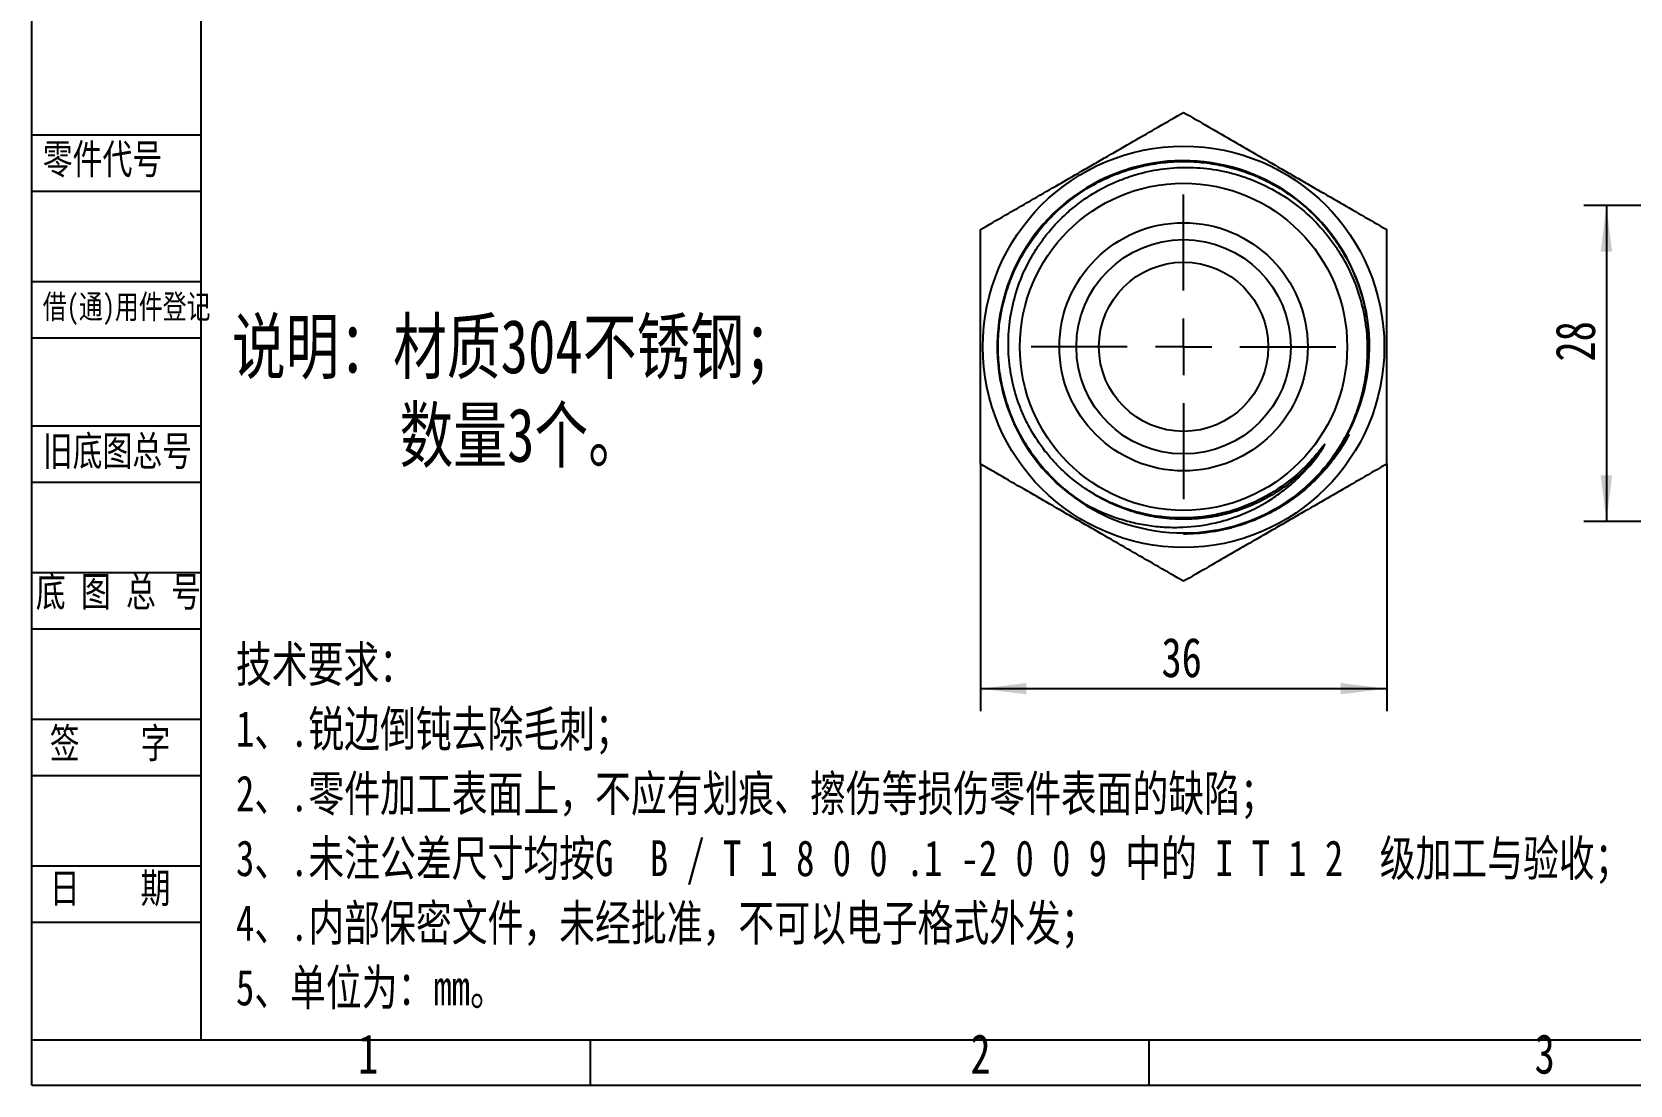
# Model space of a CAD drawing. Header units: millimetres. Extents: x 0 to 297, y 0 to 210.
# Drawn here: x 0 to 141.6, y 0.2 to 93.6 of the extents above; entities that cross this region are included whole.
import ezdxf

# ---------------------------------------------------------------- set-up
doc = ezdxf.new("R2010")
doc.units = ezdxf.units.MM
doc.layers.add('图框', color=7, linetype='Continuous')
doc.styles.add('SLDTEXTSTYLE0', font='HYSWLONGFANGSONG.TTF', dxfattribs={"bigfont": 'bigfont'})
doc.styles.add('SLDTEXTSTYLE1', font='HYSWLONGFANGSONG.TTF')
doc.dimstyles.new('SLDDIMSTYLE1', dxfattribs={"dimtxt": 3.5, "dimasz": 4.08, "dimexe": 0, "dimexo": 0.0625, "dimgap": 0.875, "dimtad": 2, "dimrnd": 1e-09, "dimzin": 12, "dimdsep": 46, "dimtxsty": 'SLDTEXTSTYLE1', "dimsah": 1, "dimcen": 0.09, "dimadec": 0, "dimazin": 3, "dimtfac": 1, "dimtofl": 0, "dimtmove": 0, "dimatfit": 3, "dimfxl": 0, "dimfrac": 2, "dimtolj": 1, "dimtzin": 12, "dimarcsym": 0})

# ---------------------------------------------------------------- blocks, each defined once
blk = doc.blocks.new('SW_NOTE_0')
at = {"layer": '图框', "color": 0, "char_height": 4.7625, "attachment_point": 1, "style": 'SLDTEXTSTYLE0'}
for s, insert in [('说\\M+196BE\\M+18146\\M+18DDE质304\\M+19573锈钢\\M+18147', (0, 6.14)), ('  \\M+19094\\M+197CA3\\M+198A2\\M+18142', (10, -1.71))]:
    blk.add_mtext(s, dxfattribs=dict(at, insert=insert))
blk = doc.blocks.new('SW_NOTE_1')
at = {"layer": '图框', "color": 0, "char_height": 3.175, "attachment_point": 1, "style": 'SLDTEXTSTYLE0'}
for s, insert in [('\\M+18B5A术\\M+19776\\M+18B81\\M+18146', (0, 4.09)), ('1\\M+18141.锐边\\M+1937C钝\\M+18B8E\\M+18F9C\\M+196D1\\M+18E68\\M+18147', (0, -1.64)), ('2\\M+18141.\\M+197EB\\M+18C8F\\M+189C1\\M+18D48\\M+1955C\\M+196CA\\M+18FE3\\M+18143\\M+19573应\\M+1974C划\\M+18DAD\\M+18141\\M+18E43伤\\M+19399损伤\\M+197EB\\M+18C8F\\M+1955C\\M+196CA\\M+19349\\M+1E39E\\M+1E89C\\M+18147', (0, -7.37)), ('3\\M+18141.\\M+196A2\\M+1928D\\M+18CF6\\M+18DB7\\M+18EDA\\M+190A1\\M+18BCF\\M+188C2G  B / T 1 8 0 0 .1 -2 0 0 9 \\M+19286\\M+19349 I T 1 2  级\\M+189C1\\M+18D48\\M+1975E验\\M+19DBE\\M+18147', (0, -13.11)), ('4\\M+18141.\\M+193E0\\M+19594\\M+195DB\\M+196A7\\M+195B6\\M+18C8F\\M+18143\\M+196A2经\\M+194E1\\M+18F79\\M+18143\\M+19573\\M+189C2\\M+188C8电\\M+18E71\\M+18A69\\M+18EAE\\M+18A4F发\\M+18147', (0, -18.84)), ('5\\M+18141单\\M+188CA为\\M+18146mm\\M+18142', (0, -24.57))]:
    blk.add_mtext(s, dxfattribs=dict(at, insert=insert))
blk = doc.blocks.new('_D_9')
at = {"layer": '图框'}
for p, q in [((167.95, 78.16), (137.51, 78.16)), ((139.51, 78.16), (139.51, 50.16)), ((167.95, 50.16), (137.51, 50.16))]:
    blk.add_line(p, q, dxfattribs=at)
for points in [[(139.51, 78.16), (139, 74.08), (140.02, 74.08)], [(139.51, 50.16), (140.02, 54.24), (139, 54.24)]]:
    blk.add_solid(points, dxfattribs=at)
at = {"layer": '图框', "insert": (135, 64.34), "char_height": 3.5, "attachment_point": 1, "rotation": 90, "style": 'SLDTEXTSTYLE1'}
blk.add_mtext('28', dxfattribs=at)
blk = doc.blocks.new('_D_20')
at = {"layer": '图框'}
for p, q in [((84.04, 55.25), (84.04, 33.33)), ((120.04, 55.25), (120.04, 33.33)), ((120.04, 35.33), (84.04, 35.33))]:
    blk.add_line(p, q, dxfattribs=at)
for points in [[(84.04, 35.33), (88.12, 34.83), (88.12, 35.84)], [(120.04, 35.33), (115.96, 35.84), (115.96, 34.83)]]:
    blk.add_solid(points, dxfattribs=at)
at = {"layer": '图框', "insert": (100.09, 39.85), "char_height": 3.5, "attachment_point": 1, "style": 'SLDTEXTSTYLE1'}
blk.add_mtext('36', dxfattribs=at)
blk = doc.blocks.new('SW_CENTERMARKSYMBOL_4')
at = {"layer": '图框', "color": 0}
for p, q in [((0, 5), (0, 13.5)), ((0, 0), (0, 2.5)), ((-5, 0), (-13.5, 0)), ((0, 0), (-2.5, 0)), ((0, 0), (0, -2.5)), ((0, 0), (2.5, 0)), ((5, 0), (13.5, 0)), ((0, -5), (0, -13.5))]:
    blk.add_line(p, q, dxfattribs=at)

msp = doc.modelspace()

# ---------------------------------------------------------------- linework, layer by layer
at = {"color": 7, "linetype": 'Continuous', "lineweight": 25}
for p, q in [((92.3503727, 52.3148559), (92.500203, 52.208524)), ((102.0411408, 49.1392834), (102.0411408, 49.0392836))]:
    msp.add_line(p, q, dxfattribs=at)
for radius in [17.7846097, 14.5, 11, 9.5, 7.5]:
    msp.add_circle((102.0411408, 65.6392834), radius, dxfattribs=at)
for centre, radius, start, end in [((102.0217505, 65.6473314), 16.4951157, 311.109635585, 234.041179385), ((102.0411408, 65.6392834), 16.5, 233.970267635, 306.190883769)]:
    msp.add_arc(centre, radius, start, end, dxfattribs=at)
for points, knots in [([(84.0411408, 76.0315882), (85.5008093, 76.8743282), (86.9740663, 77.7249135), (89.9603057, 79.4490196), (91.4735863, 80.3227126), (93.3964, 81.4328496), (93.7835834, 81.65639), (94.5553626, 82.101977), (94.9394204, 82.3237128), (96.0863759, 82.9859079), (96.8440462, 83.4233491), (99.0989382, 84.7252116), (100.5781452, 85.5792322), (102.0411408, 86.423893)], [0, 0, 0, 0, 0.25, 0.25, 0.5, 0.5, 0.5625, 0.5625, 0.625, 0.625, 0.75, 0.75, 1, 1, 1, 1]), ([(102.0411408, 86.423893), (103.5008093, 85.5811531), (104.9740663, 84.7305677), (107.9603057, 83.0064616), (109.4735863, 82.1327686), (111.3964, 81.0226316), (111.7835834, 80.7990912), (112.5553626, 80.3535043), (112.9394204, 80.1317684), (114.0863759, 79.4695733), (114.8440462, 79.0321321), (117.0989382, 77.7302697), (118.5781452, 76.8762491), (120.0411408, 76.0315882)], [0, 0, 0, 0, 0.25, 0.25, 0.5, 0.5, 0.5625, 0.5625, 0.625, 0.625, 0.75, 0.75, 1, 1, 1, 1]), ([(93.1521042, 53.195152), (92.5069532, 53.6412286), (91.9001244, 54.1335257), (91.0469118, 54.9407495), (90.7724503, 55.2211455), (90.2495285, 55.7975551), (90.0001336, 56.0944229), (89.2875244, 57.0105682), (88.8596826, 57.6552421), (88.2899741, 58.6739853), (88.111469, 59.0237177), (87.7829874, 59.7331679), (87.6331894, 60.0921408), (87.2260498, 61.1814864), (87.0105388, 61.9241587), (86.770518, 63.0626324), (86.7044793, 63.4462295), (86.6010821, 64.2218539), (86.5640802, 64.6120585), (86.4975944, 65.7765401), (86.5116374, 66.5499792), (86.6190181, 67.7058758), (86.6692579, 68.0904613), (86.7991613, 68.8581796), (86.8792702, 69.2429328), (87.1613782, 70.3801089), (87.4043718, 71.1159689), (87.9954756, 72.5450639), (88.34376, 73.2382313), (88.9482201, 74.2447227), (89.1623423, 74.5726445), (89.6112128, 75.207315), (89.8465583, 75.5150712), (90.5848339, 76.4100346), (91.1198254, 76.9690923), (91.9877767, 77.7502024), (92.2893858, 78.0019403), (92.9075157, 78.4796759), (93.2238096, 78.7057597), (94.1936706, 79.3468982), (94.8681862, 79.7248993), (95.9219429, 80.217639), (96.2802199, 80.3694598), (97.0111845, 80.6476111), (97.3826538, 80.7733462), (98.5007264, 81.1064507), (99.2563278, 81.2720584), (100.4048101, 81.4371538), (100.7901611, 81.4782433), (101.5659923, 81.5320845), (101.957872, 81.5447722), (103.1311812, 81.5394045), (103.9043773, 81.4787349), (105.4333637, 81.247107), (106.1891536, 81.0761454), (107.3093962, 80.7345288), (107.6808787, 80.6061322), (108.4072004, 80.3249303), (108.763591, 80.1717029), (109.8128332, 79.6748518), (110.4858592, 79.2942532), (111.7784463, 78.433344), (112.4013348, 77.9493993), (113.5557683, 76.9102504), (114.0917026, 76.3527546), (114.8342911, 75.46019), (115.0715624, 75.1532454), (115.5252057, 74.5201585), (115.7423744, 74.1926264), (116.7610762, 72.5275332), (117.3694183, 71.1063317), (117.8736831, 69.2193778), (117.9612898, 68.8366087), (118.107629, 68.0721114), (118.1668006, 67.6888577), (118.303052, 66.5361338), (118.3390767, 65.7637159), (118.3003095, 64.2109234), (118.2240582, 63.4259783), (117.9633632, 61.8951462), (117.7793569, 61.1442445), (117.4240186, 60.0393549), (117.2923871, 59.6746271), (117.0022866, 58.9524354), (116.8432876, 58.5939306), (116.3291192, 57.5384722), (115.9378035, 56.8622404), (115.4977279, 56.2135418)], [0, 0, 0, 0, 0.03125, 0.03125, 0.046875, 0.046875, 0.0625, 0.0625, 0.09375, 0.09375, 0.109375, 0.109375, 0.125, 0.125, 0.15625, 0.15625, 0.171875, 0.171875, 0.1875, 0.1875, 0.21875, 0.21875, 0.234375, 0.234375, 0.25, 0.25, 0.28125, 0.28125, 0.3125, 0.3125, 0.328125, 0.328125, 0.34375, 0.34375, 0.375, 0.375, 0.390625, 0.390625, 0.40625, 0.40625, 0.4375, 0.4375, 0.453125, 0.453125, 0.46875, 0.46875, 0.5, 0.5, 0.515625, 0.515625, 0.53125, 0.53125, 0.5625, 0.5625, 0.59375, 0.59375, 0.609375, 0.609375, 0.625, 0.625, 0.65625, 0.65625, 0.6875, 0.6875, 0.71875, 0.71875, 0.734375, 0.734375, 0.75, 0.75, 0.8125, 0.8125, 0.828125, 0.828125, 0.84375, 0.84375, 0.875, 0.875, 0.90625, 0.90625, 0.9375, 0.9375, 0.953125, 0.953125, 0.96875, 0.96875, 1, 1, 1, 1]), ([(84.0411408, 55.2469785), (84.0411408, 56.0856305), (84.0411408, 56.9339532), (84.0411408, 58.6554286), (84.0411408, 59.5203235), (84.0411408, 62.1218535), (84.0411408, 63.8685472), (84.0411408, 66.5105102), (84.0411408, 67.3947768), (84.0411408, 68.7265545), (84.0411408, 69.1708162), (84.0411408, 70.051158), (84.0411408, 70.4885029), (84.0411408, 72.6623115), (84.0411408, 74.3602768), (84.0411408, 76.0315882)], [0, 0, 0, 0, 0.125, 0.125, 0.25, 0.25, 0.5, 0.5, 0.625, 0.625, 0.6875, 0.6875, 0.75, 0.75, 1, 1, 1, 1]), ([(120.0411408, 55.2469785), (120.0411408, 56.0856305), (120.0411408, 56.9339532), (120.0411408, 58.6554286), (120.0411408, 59.5203235), (120.0411408, 62.1218535), (120.0411408, 63.8685472), (120.0411408, 66.5105102), (120.0411408, 67.3947768), (120.0411408, 68.7265545), (120.0411408, 69.1708162), (120.0411408, 70.051158), (120.0411408, 70.4885029), (120.0411408, 72.6623115), (120.0411408, 74.3602768), (120.0411408, 76.0315882)], [0, 0, 0, 0, 0.125, 0.125, 0.25, 0.25, 0.5, 0.5, 0.625, 0.625, 0.6875, 0.6875, 0.75, 0.75, 1, 1, 1, 1]), ([(114.1176791, 56.2569275), (114.1914474, 56.3625604), (114.2633877, 56.469339), (114.3674801, 56.631828), (114.4015479, 56.6863741), (114.4676726, 56.796654), (114.5002198, 56.8521955), (114.5361868, 56.9235346), (114.5431729, 56.9379247), (114.5521638, 56.9598293), (114.5550375, 56.9672336), (114.5575379, 56.9782628), (114.5583907, 56.9824143), (114.5553265, 56.9877294), (114.5510642, 56.9862429), (114.5348122, 56.9766984), (114.5237097, 56.9640368), (114.5015607, 56.940582), (114.4908291, 56.9284852), (114.437727, 56.8673888), (114.3968646, 56.816722), (114.2742601, 56.6649823), (114.1931063, 56.563209), (113.7830821, 56.0576087), (113.4425432, 55.6641765), (112.3638202, 54.5364684), (111.572021, 53.8524136), (109.8668889, 52.6577297), (108.9664568, 52.1533898), (107.0710604, 51.3283713), (106.0693803, 51.0076799), (104.5427473, 50.6863837), (104.0296017, 50.6053597), (102.9947441, 50.4956447), (102.4737376, 50.4672184), (100.9152329, 50.4616619), (99.8734367, 50.5639532), (98.3451783, 50.8726829), (97.839054, 51.0019618), (96.8463639, 51.3099287), (96.3587681, 51.4886995), (95.4011392, 51.8959976), (94.9321479, 52.1242652), (94.022659, 52.6253547), (93.5808408, 52.8987107), (93.1521042, 53.195152)], [0, 0, 0, 0, 0.015625, 0.015625, 0.0234375, 0.0234375, 0.03125, 0.03125, 0.033203125, 0.033203125, 0.0341796875, 0.0341796875, 0.0346679688, 0.0346679688, 0.03515625, 0.03515625, 0.037109375, 0.037109375, 0.0390625, 0.0390625, 0.046875, 0.046875, 0.0625, 0.0625, 0.125, 0.125, 0.25, 0.25, 0.375, 0.375, 0.5, 0.5, 0.5625, 0.5625, 0.625, 0.625, 0.75, 0.75, 0.8125, 0.8125, 0.875, 0.875, 0.9375, 0.9375, 1, 1, 1, 1]), ([(116.7118336, 57.8719947), (116.0054112, 56.5377188), (115.1337043, 55.3234026), (113.579311, 53.6810735), (113.026266, 53.1714943), (111.8612462, 52.2346472), (111.2478731, 51.8058926), (110.2805359, 51.2235273), (109.9502386, 51.0397386), (109.2831084, 50.697582), (108.945142, 50.538501), (107.918274, 50.0966086), (107.2164617, 49.8489899), (106.1377612, 49.5483844), (105.7738497, 49.4600255), (105.0371332, 49.3075495), (104.664455, 49.2435591), (103.5461831, 49.0905358), (102.7960124, 49.0392834), (102.0411408, 49.0392834)], [0, 0, 0, 0, 0.25, 0.25, 0.375, 0.375, 0.5, 0.5, 0.5625, 0.5625, 0.625, 0.625, 0.75, 0.75, 0.8125, 0.8125, 0.875, 0.875, 1, 1, 1, 1]), ([(109.2930991, 50.8183825), (110.0823577, 51.1814878), (110.842561, 51.6132893), (112.2782256, 52.5929119), (112.9573658, 53.1428524), (113.9009036, 54.042564), (114.2044376, 54.356487), (114.7824014, 55.0047607), (115.0570648, 55.3391618), (115.838845, 56.3726231), (116.3040293, 57.1017425), (116.7118336, 57.8719947)], [0, 0, 0, 0, 0.25, 0.25, 0.5, 0.5, 0.625, 0.625, 0.75, 0.75, 1, 1, 1, 1]), ([(102.0411408, 44.8546737), (100.5814723, 45.6974137), (99.1082154, 46.547999), (96.121976, 48.2721051), (94.6086953, 49.1457981), (92.6858816, 50.2559351), (92.2986983, 50.4794755), (91.526919, 50.9250624), (91.1428612, 51.1467983), (89.9959057, 51.8089934), (89.2382354, 52.2464346), (86.9833434, 53.548297), (85.5041364, 54.4023176), (84.0411408, 55.2469785)], [0, 0, 0, 0, 0.25, 0.25, 0.5, 0.5, 0.5625, 0.5625, 0.625, 0.625, 0.75, 0.75, 1, 1, 1, 1]), ([(93.1537879, 51.8212047), (94.0075876, 51.3258438), (94.9020853, 50.9107336), (96.2943479, 50.4127664), (96.7646044, 50.2683911), (97.7173886, 50.0226351), (98.20113, 49.9211046), (99.1731382, 49.7629874), (99.6616771, 49.7061961), (100.643821, 49.6371164), (101.1383981, 49.625012), (102.6077335, 49.6556282), (103.574866, 49.7651747), (105.0066441, 50.0641984), (105.4807582, 50.1863159), (106.4224909, 50.4768973), (106.8855285, 50.6440997), (108.2389091, 51.2050456), (109.0993937, 51.6593186), (110.3272555, 52.4616019), (110.7278073, 52.7507925), (111.4976428, 53.3638107), (111.8653587, 53.6868444), (112.917786, 54.7046346), (113.5524095, 55.4474872), (114.1176791, 56.2569275)], [0, 0, 0, 0, 0.125, 0.125, 0.1875, 0.1875, 0.25, 0.25, 0.3125, 0.3125, 0.375, 0.375, 0.5, 0.5, 0.5625, 0.5625, 0.625, 0.625, 0.75, 0.75, 0.8125, 0.8125, 0.875, 0.875, 1, 1, 1, 1]), ([(120.0411408, 55.2469785), (118.5814723, 54.4042385), (117.1082154, 53.5536532), (114.121976, 51.8295471), (112.6086953, 50.9558541), (110.6858816, 49.8457171), (110.2986983, 49.6221767), (109.526919, 49.1765897), (109.1428612, 48.9548539), (107.9959057, 48.2926588), (107.2382354, 47.8552176), (104.9833434, 46.5533551), (103.5041364, 45.6993345), (102.0411408, 44.8546737)], [0, 0, 0, 0, 0.25, 0.25, 0.5, 0.5, 0.5625, 0.5625, 0.625, 0.625, 0.75, 0.75, 1, 1, 1, 1]), ([(92.3357584, 52.2955375), (92.3543195, 52.2900157), (92.3714651, 52.2804888), (92.4061, 52.2623745), (92.4232636, 52.2528688), (92.4746093, 52.223899), (92.5086322, 52.203945), (92.6104522, 52.1437493), (92.6780732, 52.103037), (92.8812564, 51.9812921), (93.0170803, 51.9005203), (93.1537879, 51.8212047)], [0, 0, 0, 0, 0.0625, 0.0625, 0.125, 0.125, 0.25, 0.25, 0.5, 0.5, 1, 1, 1, 1])]:
    msp.add_open_spline(points, degree=3, knots=knots, dxfattribs=at)
at = {"color": 8, "linetype": 'Continuous', "lineweight": 25}
for points, knots in [([(93.1537875, 51.8212047), (92.6754625, 52.1499828), (91.7143175, 52.8106287), (90.3903247, 54.0119431), (89.1712005, 55.3699212), (88.0971026, 56.8853218), (87.2032901, 58.5050819), (86.5009465, 60.2040077), (85.9920839, 61.9683589), (85.6815608, 63.7865074), (85.5767589, 65.6392832), (85.6815603, 67.4920601), (85.9920857, 69.310205), (86.5009398, 71.0745692), (87.2033154, 72.7734463), (88.0970069, 74.3933903), (89.1715585, 75.9081012), (90.4068591, 77.2885375), (91.7797883, 78.513536), (93.2769454, 79.5760374), (94.8883804, 80.468425), (96.6011667, 81.1789846), (98.385411, 81.6925332), (100.2068739, 82.000456), (102.0411408, 82.1025641), (103.8754077, 82.000456), (105.6968706, 81.6925332), (107.4811149, 81.1789846), (109.1939013, 80.468425), (110.8053362, 79.5760374), (112.3024934, 78.5135359), (113.6754224, 77.2885375), (114.9107232, 75.9081011), (115.9852746, 74.3933904), (116.8789666, 72.7734461), (117.5813403, 71.07457), (118.0902015, 69.3102019), (118.4007001, 67.4920721), (118.5056023, 65.6392379), (118.4004247, 63.7866759), (118.0912895, 61.9677378), (117.5773045, 60.2063003), (116.962794, 58.668154), (116.4405022, 57.7644282), (116.2239319, 57.389695)], [0, 0, 0, 0, 0.02269659381, 0.04560647953, 0.06977488469, 0.09400506561, 0.11814269892, 0.14203695025, 0.16580999493, 0.18986798823, 0.2140796045, 0.23829122076, 0.26234921407, 0.28612225875, 0.31001651008, 0.33415414338, 0.35838432375, 0.38255272946, 0.40650736315, 0.43025282252, 0.45426206221, 0.47845514482, 0.50267913076, 0.52677994431, 0.55060812228, 0.57443629971, 0.59853711326, 0.6227610992, 0.64695418181, 0.67096342204, 0.69470888088, 0.71866351512, 0.74283192027, 0.76706210064, 0.79119973395, 0.81509398528, 0.83886703049, 0.86292502325, 0.88713663951, 0.91134825633, 0.93540624909, 0.9591792943, 0.9830735451, 1, 1, 1, 1]), ([(114.1176789, 56.2569274), (113.7055468, 55.7645919), (112.866804, 54.7626245), (111.3730646, 53.473092), (109.7152319, 52.360255), (107.9156372, 51.472086), (106.0067093, 50.823629), (104.0357364, 50.4331497), (102.0410225, 50.3031718), (100.0470211, 50.433788), (98.0738826, 50.8210357), (96.1729286, 51.4818231), (94.7587128, 52.1332317), (94.0376539, 52.6295176), (93.8676676, 52.7465146)], [0, 0, 0, 0, 0.0853222029, 0.1736418792, 0.2614602296, 0.3504214168, 0.4398465533, 0.5289618621, 0.6170094402, 0.7050570203, 0.7941723291, 0.8835974636, 0.9725586528, 1, 1, 1, 1])]:
    msp.add_open_spline(points, degree=3, knots=knots, dxfattribs=at)
at = {"color": 7, "linetype": 'Continuous', "lineweight": 25}
msp.add_open_spline([(115.4977279, 56.2135418), (114.4849675, 54.7206701), (113.2280606, 53.4042666), (111.7840157, 52.3228879)], degree=3, dxfattribs=at)
at = {"layer": '图框'}
for p, q in [((0, 0.1898854), (0, 210.1898854)), ((0, 84.4305137), (15, 84.4305137)), ((0, 79.4305137), (15, 79.4305137)), ((0, 71.4305137), (15, 71.4305137)), ((0, 66.4305137), (15, 66.4305137)), ((0, 58.63992), (15, 58.63992)), ((0, 53.63992), (15, 53.63992)), ((0, 45.63992), (15, 45.63992)), ((0, 40.63992), (15, 40.63992)), ((0, 32.63992), (15, 32.63992)), ((0, 27.63992), (15, 27.63992)), ((0, 19.63992), (15, 19.63992)), ((0, 14.63992), (15, 14.63992)), ((49.5, 0.1898854), (49.5, 4.1898854)), ((99, 0.1898854), (99, 4.1898854)), ((0, 0.1898854), (297, 0.1898854))]:
    msp.add_line(p, q, dxfattribs=at)
at = {"layer": '图框', "linetype": 'Continuous', "lineweight": 25}
msp.add_line((15, 4.1898854), (15, 206.1898854), dxfattribs=at)
at = {"layer": '图框', "lineweight": 25}
msp.add_line((0, 4.1898854), (293, 4.1898854), dxfattribs=at)

# ---------------------------------------------------------------- block references
at = {"layer": '图框'}
for name, p in [('SW_CENTERMARKSYMBOL_4', (102.0411408, 65.6392834)), ('SW_NOTE_0', (17.710916, 61.9189826)), ('SW_NOTE_1', (18.0792301, 35.0000324))]:
    msp.add_blockref(name, p, dxfattribs=at)

# ---------------------------------------------------------------- texts
for s, insert, char_height, attachment_point, style in [('\\M+197EB\\M+18C8F\\M+191E3\\M+18D86', (0.9581272, 83.6056506), 2.645833333, 1, 'SLDTEXTSTYLE0'), ('\\M+18ED8(\\M+192CA)\\M+19770\\M+18C8F\\M+1936F记', (0.9581272, 70.2590748), 2.116666667, 1, 'SLDTEXTSTYLE0'), ('\\M+18B8C\\M+192EA图总\\M+18D86', (0.9581272, 57.7357951), 2.645833333, 1, 'SLDTEXTSTYLE0'), ('\\M+192EA 图 总 \\M+18D86', (0.3407661, 45.256581), 2.645833333, 1, 'SLDTEXTSTYLE0'), ('  签    \\M+18E9A', (5.5692919, 31.8268709), 2.645833333, 2, 'SLDTEXTSTYLE0'), ('  \\M+193FA    \\M+18AFA', (5.5692919, 18.9810516), 2.645833333, 2, 'SLDTEXTSTYLE0'), ('1', (29.7944444, 4.7007521), 3.5, 2, 'SLDTEXTSTYLE1'), ('2', (84.0444444, 4.7007521), 3.5, 2, 'SLDTEXTSTYLE1'), ('3', (134.0444444, 4.7007521), 3.5, 2, 'SLDTEXTSTYLE1')]:
    msp.add_mtext(s, dxfattribs=dict(at, insert=insert, char_height=char_height, attachment_point=attachment_point, style=style))

# ---------------------------------------------------------------- dimensions: what is measured, and where the dimension line sits
dim = msp.add_linear_dim(base=(139.5105791, 50.1645034), p1=(167.9454869, 78.1645034), p2=(167.9454869, 50.1645034), angle=90, dimstyle='SLDDIMSTYLE1', dxfattribs=at)
dim.commit()
dim.dimension.update_dxf_attribs({"geometry": '_D_9', "text_midpoint": (139.5105791, 65.8771079), "dimtype": 160})
dim = msp.add_linear_dim(base=(84.0411408, 35.3339763), p1=(120.0411408, 55.2469785), p2=(84.0411408, 55.2469785), dimstyle='SLDDIMSTYLE1', dxfattribs=at)
dim.commit()
dim.dimension.update_dxf_attribs({"geometry": '_D_20', "text_midpoint": (101.626111, 35.3339763), "dimtype": 160})

doc.saveas('drawing.dxf')
